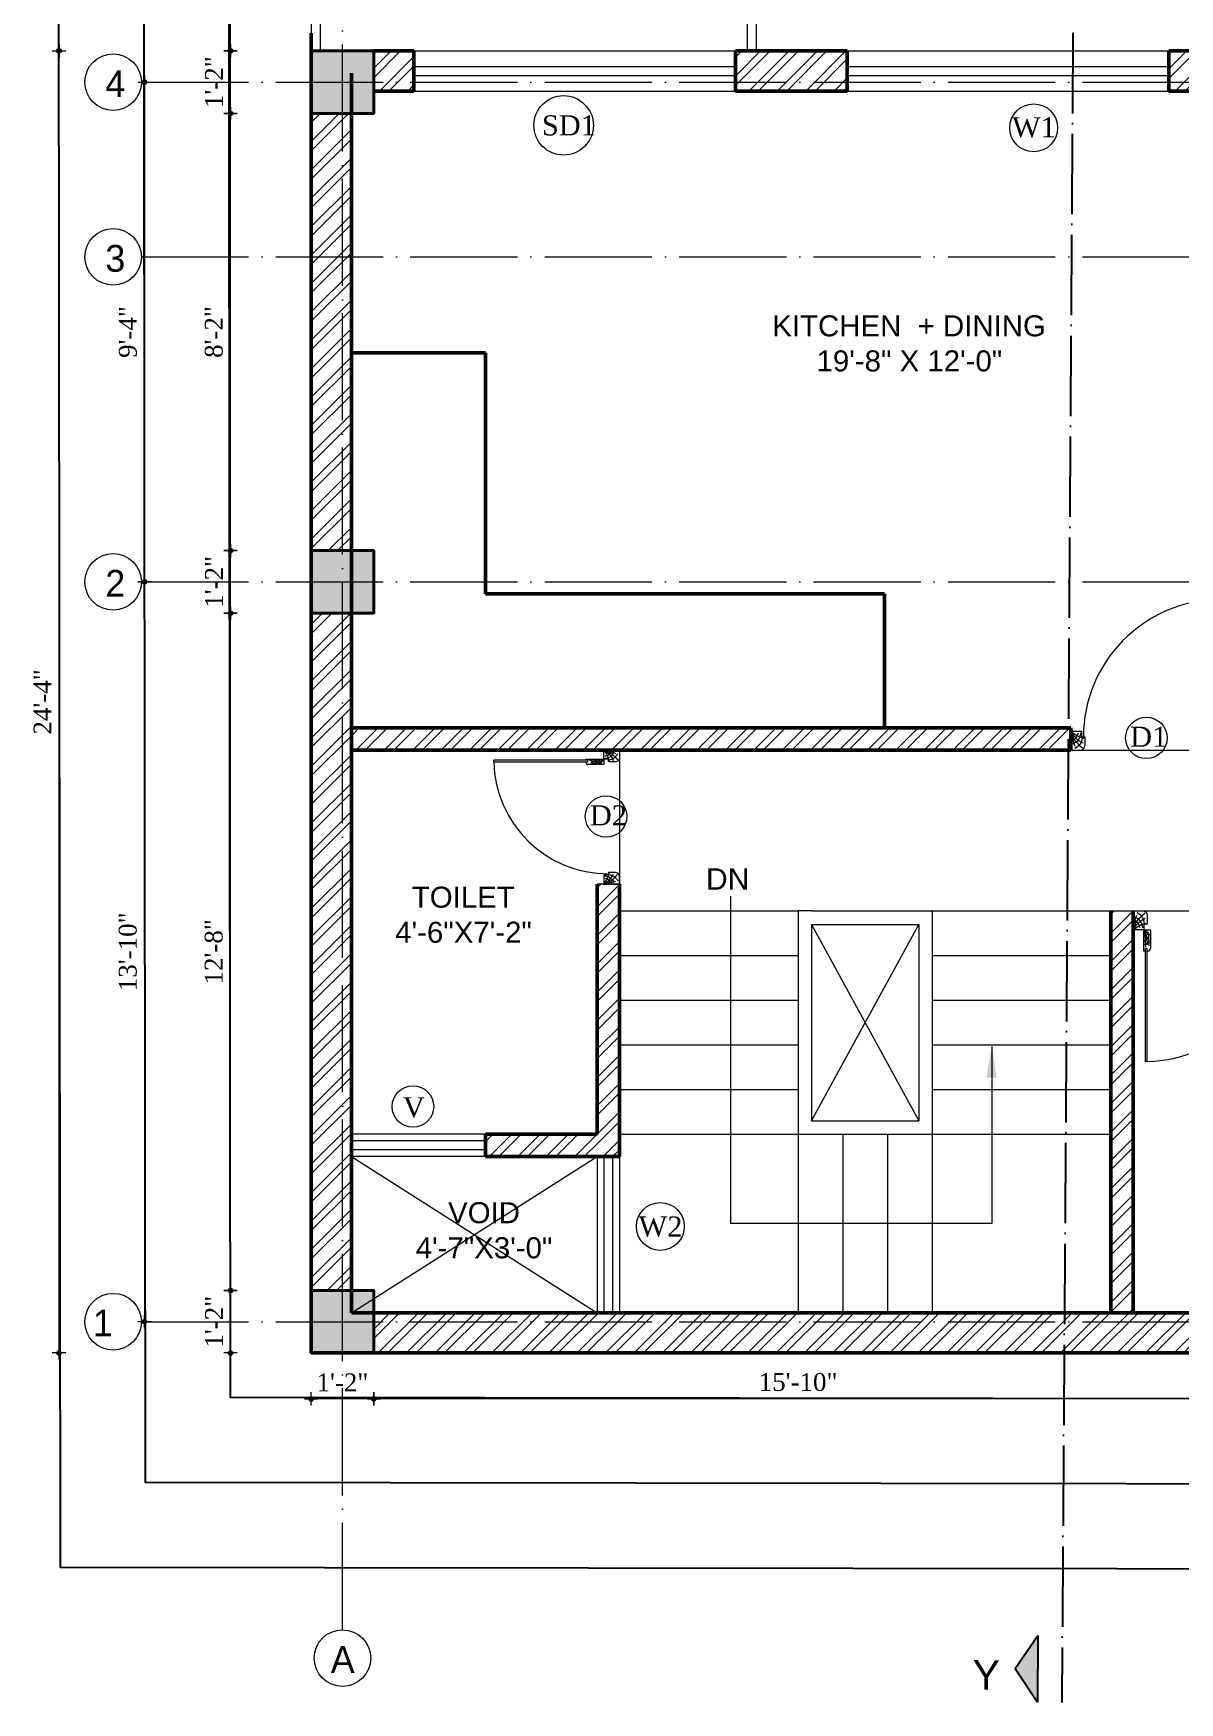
# Model space of a CAD drawing. Header units: inches. Extents: x 5914 to 162157, y -20538 to 282354.
# Drawn here: x 154607 to 154863.6, y -15216.4 to -14842.5 of the extents above; entities that cross this region are included whole.
import ezdxf

# ---------------------------------------------------------------- set-up
doc = ezdxf.new("R2010")
doc.units = ezdxf.units.IN
doc.header["$MEASUREMENT"] = 0
doc.header["$PDMODE"] = 99
doc.linetypes.add('ACAD_ISO04W100', pattern=[30, 24, -3, 0, -3])
for name, color, linetype, lineweight in [('.09', 24, 'Continuous', 9), ('.1', 168, 'Continuous', 13), ('CENTER  LINE RA', 10, 'ACAD_ISO04W100', 20), ('CONC. OUTLINE RA', 150, 'Continuous', 40), ('DOOR-WIN RA', 3, 'Continuous', 20), ('ELE2 RA', 130, 'Continuous', 20), ('elev 2', 20, 'Continuous', 25), ('Hatch', 254, 'Continuous', 9), ('HATCH RA', 8, 'Continuous', 5), ('STAIR PLAN AND ELEV RA', 124, 'Continuous', 20), ('Text', 7, 'Continuous', 18), ('TEXTLAYER', 7, 'Continuous', 18), ('WALL RA', 42, 'Continuous', 50)]:
    doc.layers.add(name, color=color, linetype=linetype, lineweight=lineweight)
for name, color, linetype in [('Column & Beam', 7, 'Continuous'), ('S-DIM', 7, 'Continuous'), ('WINDOW+dOOR', 5, 'Continuous')]:
    doc.layers.add(name, color=color, linetype=linetype)
doc.styles.add('arial', font='arial.ttf', dxfattribs={"height": 7})
doc.styles.add('DIM', font='dutch.ttf')
doc.styles.get("Standard").update_dxf_attribs({"font": 'arial.ttf'})
doc.styles.add('titles', font='GOTHICB.TTF')
doc.dimstyles.new('1-8', dxfattribs={"dimtxt": 7, "dimasz": 3, "dimexe": 3, "dimexo": 3, "dimgap": 3, "dimtad": 1, "dimdec": 0, "dimzin": 0, "dimdsep": 46, "dimlunit": 4, "dimtxsty": 'arial', "dimblk": 'ARCHTICK', "dimcen": 0.09, "dimdle": 3, "dimclrt": 6, "dimazin": 0, "dimtfac": 1, "dimtdec": 0, "dimtix": 1, "dimtofl": 0, "dimtmove": 2, "dimatfit": 3, "dimfxl": 5, "dimfxlon": 1, "dimtolj": 1, "dimtzin": 0, "dimlwe": 5, "dimarcsym": 1})
doc.dimstyles.new('Copy of DIM 8', dxfattribs={"dimtxt": 6.5, "dimasz": 1, "dimexe": 6, "dimexo": 18, "dimgap": 1.6875, "dimtad": 1, "dimdec": 0, "dimzin": 3, "dimdsep": 46, "dimlunit": 4, "dimtxsty": 'DIM', "dimblk": 'dot 2', "dimcen": 0.09375, "dimse1": 1, "dimse2": 1, "dimclrd": 1, "dimclre": 1, "dimclrt": 256, "dimadec": 0, "dimazin": 0, "dimtfac": 0.75, "dimtdec": 0, "dimtix": 1, "dimtmove": 1, "dimatfit": 3, "dimldrblk": 'DOT', "dimfxl": 1, "dimtolj": 1, "dimtzin": 0, "dimlwd": 9, "dimlwe": 9, "dimarcsym": 0})
pattern_1 = [(45, (0, -4), (-3.18198052, 3.18198052), []), (45, (2.1213, -4), (-3.18198052, 3.18198052), [])]

# ---------------------------------------------------------------- blocks, each defined once
blk = doc.blocks.new('30 inch door')
at = {"layer": '.09'}
blk.add_arc((10330.01, 24687.1), 25.67, 91.332, 180, dxfattribs=at)
at = {"layer": '.1'}
for p, q in [((10329.41, 24712.76), (10329.41, 24691.67)), ((10329.41, 24712.76), (10329.81, 24712.76)), ((10329.81, 24691.67), (10329.81, 24712.76)), ((10328.81, 24688.15), (10328.81, 24691.67)), ((10329.29, 24692.15), (10329.41, 24692.15)), ((10329.41, 24692.15), (10329.41, 24691.67)), ((10329.41, 24691.67), (10329.81, 24691.67)), ((10329.41, 24691.67), (10329.81, 24691.67)), ((10329.81, 24691.67), (10329.81, 24692.15)), ((10329.81, 24692.15), (10330.01, 24692.15)), ((10330.01, 24692.15), (10330.01, 24688.15)), ((10302.02, 24688.15), (10302.02, 24684.65)), ((10304.03, 24688.15), (10302.02, 24688.15)), ((10304.03, 24688.15), (10304.03, 24688.15)), ((10304.03, 24687.1), (10304.03, 24688.15)), ((10330.01, 24688.15), (10328.81, 24688.15)), ((10330.01, 24687.1), (10330.01, 24688.15)), ((10330.01, 24688.15), (10332.02, 24688.15)), ((10332.02, 24688.15), (10332.02, 24684.65)), ((10302.02, 24684.65), (10303.77, 24684.65)), ((10304.65, 24687.1), (10304.03, 24687.1)), ((10304.65, 24685.52), (10304.65, 24687.1)), ((10329.4, 24687.1), (10330.01, 24687.1)), ((10329.4, 24685.52), (10329.4, 24687.1)), ((10332.02, 24684.65), (10330.27, 24684.65))]:
    blk.add_line(p, q, dxfattribs=at)
for centre, major_axis, start_param, end_param in [((10329.29, 24691.67), (-0.339, 0.339), 5.497787, 7.068583), ((10303.77, 24685.52), (-0.619, -0.619), 0.785398, 2.356194)]:
    blk.add_ellipse(centre, major_axis=major_axis, ratio=1, start_param=start_param, end_param=end_param, dxfattribs=at)
at = {"layer": '.1', "extrusion": (0, 0, -1)}
blk.add_ellipse((10330.27, 24685.52), major_axis=(-0.619, 0.619), ratio=1, start_param=3.926991, end_param=5.497787, dxfattribs=at)
blk.add_line((10330.01, 24688.15), (10330.01, 24688.15))
at = {"layer": 'Hatch', "lineweight": 0}
for points, knots in [([(10329.9, 24690.9), (10329.69, 24690.85), (10329.25, 24690.74), (10329.1, 24690.31), (10329.02, 24690.08)], [0, 0, 0, 0, 15.424483, 31.99547, 31.99547, 31.99547, 31.99547]), ([(10330.01, 24688.15), (10329.7, 24688.44), (10329.1, 24689.01), (10329.14, 24689.82), (10329.09, 24691.13)], [0, 0, 0, 0, 30.296971, 58.529009, 58.529009, 58.529009, 58.529009]), ([(10330.01, 24688.15), (10329.86, 24688.5), (10329.47, 24689.39), (10329.44, 24690.38), (10329.42, 24690.98)], [0, 0, 0, 0, 28.413311, 72.750806, 72.750806, 72.750806, 72.750806]), ([(10330.01, 24688.15), (10329.93, 24688.7), (10329.77, 24689.76), (10329.75, 24690.84), (10329.74, 24691.37)], [0, 0, 0, 0, 41.50394, 80.765622, 80.765622, 80.765622, 80.765622]), ([(10302.02, 24688.15), (10302.05, 24687.95), (10302.17, 24687.01), (10302.48, 24686.12), (10302.72, 24685.42)], [0, 0, 0, 0, 17.459471, 80.67073, 80.67073, 80.67073, 80.67073]), ([(10302.02, 24688.15), (10302.41, 24687.86), (10303.15, 24687.31), (10304.04, 24687.05), (10304.45, 24686.93)], [0, 0, 0, 0, 41.503939, 78.170205, 78.170205, 78.170205, 78.170205]), ([(10302.02, 24688.15), (10302.45, 24687.5), (10303.05, 24686.59), (10304.02, 24686.14), (10304.29, 24686.01)], [0, 0, 0, 0, 64.705486, 90.408952, 90.408952, 90.408952, 90.408952]), ([(10302.02, 24688.15), (10302.13, 24687.79), (10302.35, 24687.1), (10302.97, 24686.1), (10304.18, 24685.07)], [0, 0, 0, 0, 30.296971, 58.529009, 58.529009, 58.529009, 58.529009]), ([(10303.35, 24687.82), (10303.2, 24687.43), (10302.98, 24686.82), (10302.44, 24686.51), (10302.25, 24686.4)], [0, 0, 0, 0, 34.642749, 52.790216, 52.790216, 52.790216, 52.790216]), ([(10303.86, 24687.89), (10303.73, 24687.32), (10303.52, 24686.4), (10302.7, 24686), (10302.39, 24685.85)], [0, 0, 0, 0, 47.051669, 75.417188, 75.417188, 75.417188, 75.417188]), ([(10330.01, 24688.15), (10329.8, 24688.26), (10329.35, 24688.51), (10329.11, 24688.97), (10328.99, 24689.22)], [0, 0, 0, 0, 17.459472, 37.737029, 37.737029, 37.737029, 37.737029]), ([(10329.92, 24690.24), (10329.72, 24690.12), (10329.23, 24689.84), (10329.13, 24689.27), (10329.07, 24688.95)], [0, 0, 0, 0, 17.254821, 40.319618, 40.319618, 40.319618, 40.319618]), ([(10329.9, 24689.44), (10329.59, 24689.24), (10329.23, 24689.01), (10329.2, 24688.63), (10329.2, 24688.58)], [0, 0, 0, 0, 24.633819, 28.489546, 28.489546, 28.489546, 28.489546]), ([(10332.02, 24688.15), (10331.63, 24687.86), (10330.89, 24687.31), (10330.01, 24687.05), (10329.59, 24686.93)], [0, 0, 0, 0, 41.503939, 78.170205, 78.170205, 78.170205, 78.170205]), ([(10332.02, 24688.15), (10331.59, 24687.5), (10330.99, 24686.59), (10330.03, 24686.14), (10329.75, 24686.01)], [0, 0, 0, 0, 64.705486, 90.408952, 90.408952, 90.408952, 90.408952]), ([(10332.02, 24688.15), (10331.91, 24687.79), (10331.69, 24687.1), (10331.07, 24686.1), (10329.87, 24685.07)], [0, 0, 0, 0, 30.296971, 58.529009, 58.529009, 58.529009, 58.529009]), ([(10330.18, 24687.89), (10330.31, 24687.32), (10330.52, 24686.4), (10331.35, 24686), (10331.66, 24685.85)], [0, 0, 0, 0, 47.051669, 75.417188, 75.417188, 75.417188, 75.417188]), ([(10330.7, 24687.82), (10330.84, 24687.43), (10331.06, 24686.82), (10331.61, 24686.51), (10331.8, 24686.4)], [0, 0, 0, 0, 34.642749, 52.790216, 52.790216, 52.790216, 52.790216]), ([(10332.02, 24688.15), (10332, 24687.95), (10331.87, 24687.01), (10331.56, 24686.12), (10331.32, 24685.42)], [0, 0, 0, 0, 17.459471, 80.67073, 80.67073, 80.67073, 80.67073]), ([(10304.15, 24687.01), (10304.07, 24686.57), (10303.9, 24685.69), (10303.13, 24685.22), (10302.75, 24684.98)], [0, 0, 0, 0, 36.886594, 73.591637, 73.591637, 73.591637, 73.591637]), ([(10329.89, 24687.01), (10329.98, 24686.57), (10330.14, 24685.69), (10330.91, 24685.22), (10331.29, 24684.98)], [0, 0, 0, 0, 36.886594, 73.591637, 73.591637, 73.591637, 73.591637])]:
    blk.add_open_spline(points, degree=3, knots=knots, dxfattribs=at)
blk = doc.blocks.new('COLUMN')
at = {"layer": 'CONC. OUTLINE RA', "transparency": 33554687}
h = blk.add_hatch(color=256, dxfattribs=at)
h.dxf.hatch_style = 1
h.paths.add_polyline_path([(148062.93, -13130.45), (148076.93, -13130.45), (148076.93, -13116.45), (148062.93, -13116.45)])
at = {"layer": 'CONC. OUTLINE RA'}
blk.add_lwpolyline([(148062.93, -13116.45), (148076.93, -13116.45), (148076.93, -13130.45), (148062.93, -13130.45)], close=True, dxfattribs=at)
blk = doc.blocks.new('dot1')
at = {"layer": 'Hatch'}
h = blk.add_hatch(color=256, dxfattribs=at)
edge = h.paths.add_edge_path()
edge.add_arc((0, 0), 1, 0, 360)
for p, q in [((3, 0), (-3, 0)), ((0, 3), (0, -3))]:
    blk.add_line(p, q, dxfattribs=at)
blk.add_circle((0, 0), 1, dxfattribs=at)
blk = doc.blocks.new('dot 2')
at = {"layer": 'Hatch', "xscale": 0.5, "yscale": 0.5, "zscale": 0.5}
blk.add_blockref('dot1', (0, 0), dxfattribs=at)
blk = doc.blocks.new('*D486')
at = {"layer": 'Defpoints', "color": 0, "transparency": 16777216}
for p in [(151355.75, -14665.94), (151151.74, -14734.94), (151355.75, -14738.94)]:
    blk.add_point(p, dxfattribs=at)
at = {"layer": 'S-DIM', "color": 1, "lineweight": 9, "transparency": 16777216}
blk.add_line((151152.74, -14665.94), (151354.75, -14665.94), dxfattribs=at)
at = {"layer": 'S-DIM', "color": 1, "lineweight": 9, "transparency": 16777216, "rotation": 180}
blk.add_blockref('dot 2', (151151.74, -14665.94), dxfattribs=at)
at = {"layer": 'S-DIM', "color": 1, "lineweight": 9, "transparency": 16777216}
blk.add_blockref('dot 2', (151355.75, -14665.94), dxfattribs=at)
at = {"layer": 'S-DIM', "transparency": 16777216, "insert": (151253.75, -14662.19), "char_height": 4, "attachment_point": 5, "style": 'DIM'}
blk.add_mtext('\\A1;17\'-0"', dxfattribs=at)
blk = doc.blocks.new('_Dot')
at = {"color": 0, "linetype": 'ByBlock', "lineweight": -2}
blk.add_line((-0.5, 0), (-1, 0), dxfattribs=at)
at = {"color": 0, "linetype": 'ByBlock', "const_width": 0.5}
blk.add_lwpolyline([(-0.25, 0, 1), (0.25, 0, 1)], format="xyb", close=True, dxfattribs=at)
blk = doc.blocks.new('*D495')
at = {"layer": 'Defpoints', "color": 0, "transparency": 16777216}
for p in [(151158.71, -15023.57), (151348.75, -15023.57), (151158.71, -15033.87)]:
    blk.add_point(p, dxfattribs=at)
at = {"layer": 'S-DIM', "color": 1, "lineweight": 9, "transparency": 16777216}
blk.add_line((151347.75, -15033.87), (151159.71, -15033.87), dxfattribs=at)
at = {"layer": 'S-DIM', "color": 1, "lineweight": 9, "transparency": 16777216, "rotation": 180}
blk.add_blockref('dot 2', (151158.71, -15033.87), dxfattribs=at)
at = {"layer": 'S-DIM', "color": 1, "lineweight": 9, "transparency": 16777216}
blk.add_blockref('dot 2', (151348.75, -15033.87), dxfattribs=at)
at = {"layer": 'S-DIM', "transparency": 16777216, "insert": (151253.73, -15030.1), "char_height": 4, "attachment_point": 5, "style": 'DIM'}
blk.add_mtext('\\A1;15\'-10"', dxfattribs=at)
blk = doc.blocks.new('*D496')
at = {"layer": 'Defpoints', "color": 0, "transparency": 16777216}
for p in [(151144.71, -15023.57), (151158.71, -15023.57), (151144.71, -15033.87)]:
    blk.add_point(p, dxfattribs=at)
at = {"layer": 'S-DIM', "color": 1, "lineweight": 9, "transparency": 16777216}
blk.add_line((151157.71, -15033.87), (151145.71, -15033.87), dxfattribs=at)
at = {"layer": 'S-DIM', "color": 1, "lineweight": 9, "transparency": 16777216, "rotation": 180}
blk.add_blockref('dot 2', (151144.71, -15033.87), dxfattribs=at)
at = {"layer": 'S-DIM', "color": 1, "lineweight": 9, "transparency": 16777216}
blk.add_blockref('dot 2', (151158.71, -15033.87), dxfattribs=at)
at = {"layer": 'S-DIM', "transparency": 16777216, "insert": (151151.71, -15030.16), "char_height": 4, "attachment_point": 5, "style": 'DIM'}
blk.add_mtext('\\A1;1\'-2"', dxfattribs=at)
blk = doc.blocks.new('*D497')
at = {"layer": 'Defpoints', "color": 0, "transparency": 16777216}
for p in [(151126.66, -15009.57), (151144.71, -15009.57), (151144.71, -15023.57)]:
    blk.add_point(p, dxfattribs=at)
at = {"layer": 'S-DIM', "color": 1, "lineweight": 9, "transparency": 16777216}
blk.add_line((151126.66, -15022.57), (151126.66, -15010.57), dxfattribs=at)
for p, rotation in [((151126.66, -15009.57), 90), ((151126.66, -15023.57), 270)]:
    blk.add_blockref('dot 2', p, dxfattribs=dict(at, rotation=rotation))
at = {"layer": 'S-DIM', "transparency": 16777216, "insert": (151122.95, -15016.57), "char_height": 4, "attachment_point": 5, "rotation": 90, "style": 'DIM'}
blk.add_mtext('\\A1;1\'-2"', dxfattribs=at)
blk = doc.blocks.new('*D498')
at = {"layer": 'Defpoints', "color": 0, "transparency": 16777216}
for p in [(151126.66, -14857.87), (151144.71, -14857.87), (151144.71, -15009.57)]:
    blk.add_point(p, dxfattribs=at)
at = {"layer": 'S-DIM', "color": 1, "lineweight": 9, "transparency": 16777216}
blk.add_line((151126.66, -15008.57), (151126.66, -14858.87), dxfattribs=at)
for p, rotation in [((151126.66, -14857.87), 90), ((151126.66, -15009.57), 270)]:
    blk.add_blockref('dot 2', p, dxfattribs=dict(at, rotation=rotation))
at = {"layer": 'S-DIM', "transparency": 16777216, "insert": (151122.91, -14933.72), "char_height": 4, "attachment_point": 5, "rotation": 90, "style": 'DIM'}
blk.add_mtext('\\A1;12\'-8"', dxfattribs=at)
blk = doc.blocks.new('*D499')
at = {"layer": 'Defpoints', "color": 0, "transparency": 16777216}
for p in [(151126.66, -14843.87), (151144.71, -14843.87), (151144.71, -14857.87)]:
    blk.add_point(p, dxfattribs=at)
at = {"layer": 'S-DIM', "color": 1, "lineweight": 9, "transparency": 16777216}
blk.add_line((151126.66, -14856.87), (151126.66, -14844.87), dxfattribs=at)
for p, rotation in [((151126.66, -14843.87), 90), ((151126.66, -14857.87), 270)]:
    blk.add_blockref('dot 2', p, dxfattribs=dict(at, rotation=rotation))
at = {"layer": 'S-DIM', "transparency": 16777216, "insert": (151122.95, -14850.87), "char_height": 4, "attachment_point": 5, "rotation": 90, "style": 'DIM'}
blk.add_mtext('\\A1;1\'-2"', dxfattribs=at)
blk = doc.blocks.new('*D500')
at = {"layer": 'Defpoints', "color": 0, "transparency": 16777216}
for p in [(151126.66, -14745.94), (151144.71, -14745.94), (151144.71, -14843.87)]:
    blk.add_point(p, dxfattribs=at)
at = {"layer": 'S-DIM', "color": 1, "lineweight": 9, "transparency": 16777216}
blk.add_line((151126.66, -14842.87), (151126.66, -14746.94), dxfattribs=at)
for p, rotation in [((151126.66, -14745.94), 90), ((151126.66, -14843.87), 270)]:
    blk.add_blockref('dot 2', p, dxfattribs=dict(at, rotation=rotation))
at = {"layer": 'S-DIM', "transparency": 16777216, "insert": (151122.93, -14794.9), "char_height": 4, "attachment_point": 5, "rotation": 90, "style": 'DIM'}
blk.add_mtext('\\A1;8\'-2"', dxfattribs=at)
blk = doc.blocks.new('*D501')
at = {"layer": 'Defpoints', "color": 0, "transparency": 16777216}
for p in [(151126.66, -14731.94), (151144.71, -14731.94), (151144.71, -14745.94)]:
    blk.add_point(p, dxfattribs=at)
at = {"layer": 'S-DIM', "color": 1, "lineweight": 9, "transparency": 16777216}
blk.add_line((151126.66, -14744.94), (151126.66, -14732.94), dxfattribs=at)
for p, rotation in [((151126.66, -14731.94), 90), ((151126.66, -14745.94), 270)]:
    blk.add_blockref('dot 2', p, dxfattribs=dict(at, rotation=rotation))
at = {"layer": 'S-DIM', "transparency": 16777216, "insert": (151122.95, -14738.94), "char_height": 4, "attachment_point": 5, "rotation": 90, "style": 'DIM'}
blk.add_mtext('\\A1;1\'-2"', dxfattribs=at)
blk = doc.blocks.new('*D417')
at = {"layer": 'Defpoints', "color": 0, "transparency": 16777216}
for p in [(151126.66, -14701.94), (151144.71, -14701.94), (151144.71, -14731.94)]:
    blk.add_point(p, dxfattribs=at)
at = {"layer": 'S-DIM', "color": 1, "lineweight": 9, "transparency": 16777216}
blk.add_line((151126.66, -14730.94), (151126.66, -14702.94), dxfattribs=at)
for p, rotation in [((151126.66, -14701.94), 90), ((151126.66, -14731.94), 270)]:
    blk.add_blockref('dot 2', p, dxfattribs=dict(at, rotation=rotation))
at = {"layer": 'S-DIM', "transparency": 16777216, "insert": (151122.93, -14716.94), "char_height": 4, "attachment_point": 5, "rotation": 90, "style": 'DIM'}
blk.add_mtext('\\A1;2\'-6"', dxfattribs=at)
blk = doc.blocks.new('griid')
at = {"layer": 'CENTER  LINE RA', "linetype": 'ACAD_ISO04W100'}
for p, q in [((149708.18, -15085.57), (149708.19, -14620.49)), ((149663.18, -14738.94), (150150.1, -14738.94)), ((149663.18, -14778.08), (150150.1, -14778.08)), ((149663.18, -14850.87), (150150.1, -14850.87)), ((149663.18, -15016.57), (150150.1, -15016.57))]:
    blk.add_line(p, q, dxfattribs=at)
at = {"layer": 'Text'}
for centre in [(149656.84, -14738.94), (149656.84, -14738.94), (149656.84, -14738.94), (149656.84, -14778.08), (149656.84, -14778.08), (149656.84, -14778.08), (149656.84, -14850.87), (149656.84, -14850.87), (149656.84, -14850.87), (149656.84, -15016.57), (149656.84, -15016.57), (149656.84, -15016.57), (149708.18, -15091.92), (149708.18, -15091.92), (149708.18, -15091.92)]:
    blk.add_circle(centre, 6.34, dxfattribs=at)
at = {"layer": 'Text', "char_height": 6, "width": 68.6783, "attachment_point": 3, "rotation": 0.0035, "style": 'titles'}
for s, insert in [('{\\fStylus BT|b0|i0|c0|p34;4}', (149659.56, -14736.26)), ('{\\fStylus BT|b0|i0|c0|p34;3}', (149659.56, -14775.4)), ('{\\fStylus BT|b0|i0|c0|p34;2}', (149659.56, -14848.19)), ('{\\fStylus BT|b0|i0|c0|p34;1}', (149656.79, -15013.86)), ('{\\fStylus BT|b0|i0|c0|p34;A}', (149710.91, -15089.24))]:
    blk.add_mtext(s, dxfattribs=dict(at, insert=insert))
blk = doc.blocks.new('_ArchTick')
at = {"color": 0, "linetype": 'ByBlock', "const_width": 0.15}
blk.add_lwpolyline([(-0.5, -0.5), (0.5, 0.5)], dxfattribs=at)
blk = doc.blocks.new('*D502')
at = {"layer": 'Defpoints', "color": 0, "transparency": 16777216}
for p in [(151151.71, -14738.94), (151107.4, -14850.87), (151151.71, -14850.87)]:
    blk.add_point(p, dxfattribs=at)
at = {"layer": 'S-DIM', "color": 1, "lineweight": 9, "transparency": 16777216}
blk.add_line((151107.4, -14739.94), (151107.4, -14849.87), dxfattribs=at)
for p, rotation in [((151107.4, -14738.94), 90), ((151107.4, -14850.87), 270)]:
    blk.add_blockref('dot 2', p, dxfattribs=dict(at, rotation=rotation))
at = {"layer": 'S-DIM', "transparency": 16777216, "insert": (151103.68, -14794.9), "char_height": 4, "attachment_point": 5, "rotation": 90, "style": 'DIM'}
blk.add_mtext('\\A1;9\'-4"', dxfattribs=at)
blk = doc.blocks.new('*D503')
at = {"layer": 'Defpoints', "color": 0, "transparency": 16777216}
for p in [(151151.71, -14850.87), (151107.4, -15016.57), (151151.71, -15016.57)]:
    blk.add_point(p, dxfattribs=at)
at = {"layer": 'S-DIM', "color": 1, "lineweight": 9, "transparency": 16777216}
blk.add_line((151107.4, -14851.87), (151107.4, -15015.57), dxfattribs=at)
for p, rotation in [((151107.4, -14850.87), 90), ((151107.4, -15016.57), 270)]:
    blk.add_blockref('dot 2', p, dxfattribs=dict(at, rotation=rotation))
at = {"layer": 'S-DIM', "transparency": 16777216, "insert": (151103.66, -14933.72), "char_height": 4, "attachment_point": 5, "rotation": 90, "style": 'DIM'}
blk.add_mtext('\\A1;13\'-10"', dxfattribs=at)
blk = doc.blocks.new('*D504')
at = {"layer": 'Defpoints', "color": 0, "transparency": 16777216}
for p in [(151088.25, -14731.94), (151144.71, -14731.94), (151144.71, -15023.57)]:
    blk.add_point(p, dxfattribs=at)
at = {"layer": 'S-DIM', "color": 1, "lineweight": 9, "transparency": 16777216}
blk.add_line((151088.25, -15022.57), (151088.25, -14732.94), dxfattribs=at)
for p, rotation in [((151088.25, -14731.94), 90), ((151088.25, -15023.57), 270)]:
    blk.add_blockref('dot 2', p, dxfattribs=dict(at, rotation=rotation))
at = {"layer": 'S-DIM', "transparency": 16777216, "insert": (151084.56, -14877.75), "char_height": 4, "attachment_point": 5, "rotation": 90, "style": 'DIM'}
blk.add_mtext('\\A1;24\'-4"', dxfattribs=at)
blk = doc.blocks.new('BIUD')
at = {"layer": 'Column & Beam'}
h = blk.add_hatch(color=256, dxfattribs=at)
h.dxf.hatch_style = 1
h.paths.add_polyline_path([(154222.46, -14605.46), (154222.56, -14590.52), (154217.46, -14597.95)])
at = {"layer": 'elev 2', "linetype": 'ACAD_ISO04W100', "ltscale": 0.75}
blk.add_line((154231.03, -14141.23), (154227.94, -14605.58), dxfattribs=at)
at = {"layer": 'elev 2'}
for p, q in [((154217.46, -14597.95), (154222.56, -14590.52)), ((154222.56, -14590.52), (154222.46, -14605.46)), ((154217.46, -14597.95), (154222.46, -14605.46))]:
    blk.add_line(p, q, dxfattribs=at)
at = {"layer": 'Text', "insert": (154207.97, -14596.06), "char_height": 6.57, "attachment_point": 1, "rotation": 359.6191}
blk.add_mtext_dynamic_manual_height_columns('Y', width=6.5733, gutter_width=32.87, heights=[0], dxfattribs=at)
blk = doc.blocks.new('A$C0BBD0BBA')
at = {"color": 7, "lineweight": 5}
blk.add_lwpolyline([(0, 0), (73.27, 0)], dxfattribs=at)
at = {"color": 8, "lineweight": 5}
blk.add_leader([(39.65, 58.42), (0, 58.42), (0, 0)], dimstyle='1-8', override={"dimasz": 7, "dimgap": 2, "dimtad": 0, "dimfxl": 12}, dxfattribs=at)
blk = doc.blocks.new('JD')
at = {"layer": 'HATCH RA'}
h = blk.add_hatch(dxfattribs=at)
h.set_pattern_fill('ANSI32', color=256, scale=12)
h.set_pattern_definition(pattern_1)
h.paths.add_polyline_path([(151167.71, -14731.94), (151158.71, -14731.94), (151158.71, -14740.94), (151167.71, -14740.94)])
h = blk.add_hatch(dxfattribs=at)
h.set_pattern_fill('ANSI32', color=256, scale=12)
h.set_pattern_definition(pattern_1)
h.paths.add_polyline_path([(151239.71, -14731.94), (151239.71, -14740.94), (151264.75, -14740.94), (151264.75, -14731.94)])
h = blk.add_hatch(dxfattribs=at)
h.set_pattern_fill('ANSI32', color=256, scale=12)
h.set_pattern_definition(pattern_1)
h.paths.add_polyline_path([(151348.75, -14740.94), (151348.75, -14731.94), (151336.75, -14731.94), (151336.75, -14740.94)])
h = blk.add_hatch(dxfattribs=at)
h.set_pattern_fill('ANSI32', color=256, scale=12)
h.paths.add_polyline_path([(151153.71, -14745.94), (151144.71, -14745.94), (151144.71, -14843.87), (151153.71, -14843.87)])
h = blk.add_hatch(dxfattribs=at)
h.set_pattern_fill('ANSI32', color=256, scale=12)
h.paths.add_polyline_path([(151153.71, -14857.87), (151144.71, -14857.87), (151144.71, -15009.57), (151153.71, -15009.57)])
h = blk.add_hatch(dxfattribs=at)
h.set_pattern_fill('ANSI32', color=256, scale=12)
h.paths.add_polyline_path([(151314.81, -14888.57), (151314.81, -14883.57), (151153.71, -14883.57), (151153.71, -14888.57), (151213.71, -14888.57)])
h = blk.add_hatch(dxfattribs=at)
h.set_pattern_fill('ANSI32', color=256, scale=12)
h.paths.add_polyline_path([(151213.71, -14918.57), (151208.71, -14918.57), (151208.71, -14979.57), (151213.71, -14979.57)])
h = blk.add_hatch(dxfattribs=at)
h.set_pattern_fill('ANSI32', color=256, scale=12)
h.paths.add_polyline_path([(151328.75, -14924.57), (151323.75, -14924.57), (151323.75, -15014.57), (151328.75, -15014.57)])
h = blk.add_hatch(dxfattribs=at)
h.set_pattern_fill('ANSI32', color=256, scale=12)
h.paths.add_polyline_path([(151183.71, -14974.57), (151183.71, -14979.57), (151208.71, -14979.57), (151208.71, -14974.57)])
h = blk.add_hatch(dxfattribs=at)
h.set_pattern_fill('ANSI32', color=256, scale=12)
h.paths.add_polyline_path([(151348.75, -15023.57), (151348.75, -15014.57), (151158.71, -15014.57), (151158.71, -15023.57)])
for p, q in [((151213.71, -14918.57), (151208.71, -14918.57)), ((151323.75, -14924.57), (151328.75, -14924.57))]:
    blk.add_line(p, q)
at = {"layer": 'Defpoints'}
for points in [[(151088.16, -14646.88), (151463.43, -14646.88), (151619.14, -14646.88), (151620.68, -15072.33), (151088.62, -15071.6)], [(151107.23, -14665.94), (151463.43, -14665.94), (151600.16, -14665.94), (151601.55, -15053.25), (151107.65, -15052.58)], [(151126.31, -14684.99), (151463.43, -14684.99), (151581.17, -14684.99), (151582.43, -15034.17), (151126.68, -15033.55)]]:
    blk.add_lwpolyline(points, close=True, dxfattribs=at)
at = {"layer": 'DOOR-WIN RA'}
for p, q in [((151167.71, -14731.94), (151239.71, -14731.94)), ((151264.75, -14731.94), (151336.75, -14731.94)), ((151167.71, -14735.44), (151239.71, -14735.44)), ((151167.71, -14737.44), (151239.71, -14737.44)), ((151264.75, -14735.44), (151336.75, -14735.44)), ((151264.75, -14737.44), (151336.75, -14737.44)), ((151167.71, -14740.94), (151239.71, -14740.94)), ((151264.75, -14740.94), (151336.75, -14740.94)), ((151183.71, -14974.57), (151153.71, -14974.57)), ((151183.71, -14976.07), (151153.71, -14976.07)), ((151183.71, -14978.07), (151153.71, -14978.07)), ((151183.71, -14979.57), (151153.71, -14979.57)), ((151208.71, -14979.57), (151208.71, -15014.57)), ((151210.21, -14979.57), (151210.21, -15014.57)), ((151212.21, -14979.57), (151212.21, -15014.57)), ((151213.71, -14979.57), (151213.71, -15014.57))]:
    blk.add_line(p, q, dxfattribs=at)
at = {"layer": 'ELE2 RA'}
for p, q in [((151144.71, -14701.94), (151144.71, -14731.94)), ((151146.71, -14703.94), (151146.71, -14731.94)), ((151242.35, -14703.94), (151242.35, -14731.94)), ((151244.35, -14701.94), (151244.35, -14731.94))]:
    blk.add_line(p, q, dxfattribs=at)
at = {"layer": 'HATCH RA'}
for p, q in [((151213.71, -14888.57), (151213.71, -14918.57)), ((151314.81, -14888.57), (151350.81, -14888.57)), ((151328.75, -14924.57), (151364.65, -14924.57)), ((151256.71, -14971.57), (151280.75, -14927.57)), ((151256.71, -14927.57), (151280.75, -14971.57)), ((151153.71, -15014.57), (151208.71, -14979.57)), ((151153.71, -14979.57), (151208.71, -15014.57))]:
    blk.add_line(p, q, dxfattribs=at)
at = {"layer": 'STAIR PLAN AND ELEV RA'}
for p, q in [((151213.71, -14924.57), (151253.71, -14924.57)), ((151253.71, -14924.57), (151253.71, -15014.57)), ((151256.71, -14924.57), (151253.71, -14924.57)), ((151256.71, -14924.57), (151280.75, -14924.57)), ((151280.75, -14924.57), (151283.75, -14924.57)), ((151283.75, -14924.57), (151283.75, -15014.57)), ((151283.75, -14924.57), (151323.75, -14924.57)), ((151256.71, -14927.57), (151256.71, -14971.57)), ((151256.71, -14927.57), (151280.75, -14927.57)), ((151280.75, -14927.57), (151280.75, -14971.57)), ((151213.71, -14934.57), (151253.71, -14934.57)), ((151283.75, -14934.57), (151323.75, -14934.57)), ((151213.71, -14944.57), (151253.71, -14944.57)), ((151283.75, -14944.57), (151323.75, -14944.57)), ((151213.71, -14954.57), (151253.71, -14954.57)), ((151283.75, -14954.57), (151323.75, -14954.57)), ((151213.71, -14964.57), (151253.71, -14964.57)), ((151283.75, -14964.57), (151323.75, -14964.57)), ((151256.71, -14971.57), (151280.75, -14971.57)), ((151213.71, -14974.57), (151283.75, -14974.57)), ((151263.71, -14974.57), (151263.71, -15014.57)), ((151273.71, -14974.57), (151273.71, -15014.57)), ((151283.75, -14974.57), (151323.75, -14974.57))]:
    blk.add_line(p, q, dxfattribs=at)
at = {"layer": 'TEXTLAYER'}
for centre, radius in [((151201.23, -14748.62), 6.66), ((151306.48, -14749.17), 5.36), ((151331.71, -14885.81), 4.65), ((151210.74, -14903.41), 4.65), ((151167.5, -14968.37), 4.65), ((151222.88, -14995.24), 5.36)]:
    blk.add_circle(centre, radius, dxfattribs=at)
at = {"layer": 'WALL RA'}
for p, q in [((151144.71, -14727.94), (151144.71, -15023.57)), ((151167.71, -14731.94), (151158.71, -14731.94)), ((151167.71, -14740.97), (151167.71, -14731.94)), ((151264.75, -14731.94), (151239.71, -14731.94)), ((151239.71, -14740.97), (151239.71, -14731.94)), ((151264.75, -14731.94), (151264.75, -14740.94)), ((151348.75, -14731.94), (151336.75, -14731.94)), ((151336.75, -14731.94), (151336.75, -14740.94)), ((151153.71, -14736.94), (151153.71, -15014.57)), ((151167.71, -14740.94), (151158.71, -14740.94)), ((151264.75, -14740.94), (151239.71, -14740.94)), ((151357.75, -14740.94), (151336.75, -14740.94)), ((151183.71, -14799.57), (151153.71, -14799.57)), ((151183.71, -14799.57), (151183.71, -14853.57)), ((151273.09, -14853.57), (151183.71, -14853.57)), ((151273.09, -14883.57), (151273.09, -14853.57)), ((151314.81, -14883.57), (151153.71, -14883.57)), ((151314.81, -14888.57), (151314.81, -14883.57)), ((151213.71, -14888.57), (151153.71, -14888.57)), ((151314.81, -14888.57), (151213.71, -14888.57)), ((151208.71, -14918.57), (151208.71, -14974.57)), ((151213.71, -14918.57), (151213.71, -14979.57)), ((151323.75, -15014.57), (151323.75, -14924.57)), ((151328.75, -15014.57), (151328.75, -14924.57)), ((151208.71, -14974.57), (151183.71, -14974.57)), ((151183.71, -14974.57), (151183.71, -14979.57)), ((151213.71, -14979.57), (151183.71, -14979.57)), ((151153.71, -15014.57), (151535.63, -15014.57)), ((151144.71, -15023.57), (151535.63, -15023.57))]:
    blk.add_line(p, q, dxfattribs=at)
blk.add_blockref('griid', (1443.53, 0))
at = {"color": 1, "xscale": -1, "rotation": 270}
blk.add_blockref('A$C0BBD0BBA', (151238.65, -14994.55), dxfattribs=at)
at = {"layer": 'CONC. OUTLINE RA'}
for p in [(3081.78, -1615.49), (3081.78, -1727.42), (3081.78, -1893.12)]:
    blk.add_blockref('COLUMN', p, dxfattribs=at)
at = {"layer": 'WINDOW+dOOR', "extrusion": (0, 0, -1), "xscale": -1.200000004184403, "yscale": 1.200000004188042, "zscale": -1.200000004184403}
for p, rotation in [((-138952.36, -44510.14), 5.857498470263067e-05), ((-163727.5, 14696.87), 180.0006294640735)]:
    blk.add_blockref('30 inch door', p, dxfattribs=dict(at, rotation=rotation))
at = {"layer": 'WINDOW+dOOR', "extrusion": (0, 0, -1), "xscale": -1, "zscale": -1.00000000348675, "rotation": 270}
blk.add_blockref('30 inch door', (-175898.36, -25220.59), dxfattribs=at)
at = {"char_height": 4.7109, "attachment_point": 1}
for s, width, insert in [('\\pi6.76936;KITCHEN  + DINING\\P\\pi16.67159;19\'-8" X 12\'-0"', 73.8936, (151241.19, -14791.16)), ('\\pi11.25718;TOILET\\P\\pi7.52959;4\'-6"X7\'-2"', 45.2655, (151155.99, -14919.13)), ('\\pi36.88479;VOID\\P\\pi29.63687;4\'-7"X3\'-0"', 89.4801, (151138.48, -14989.8))]:
    blk.add_mtext_dynamic_manual_height_columns(s, width=width, gutter_width=23.55, heights=[0], dxfattribs=dict(at, insert=insert))
at = {"insert": (151242.8, -14919.81), "char_height": 4.8, "width": 9.3132, "attachment_point": 9, "style": 'arial'}
blk.add_mtext('DN', dxfattribs=at)
at = {"layer": 'TEXTLAYER', "char_height": 4.5, "attachment_point": 1}
for s, insert, width in [('{\\fTimes New Roman|b0|i0|c0|p18;SD1}', (151196.37, -14746.37), 6.709), ('{\\fTimes New Roman|b0|i0|c0|p18;W1}', (151301.62, -14746.79), 23.0777), ('{\\fTimes New Roman|b0|i0|c0|p18;D1}', (151328.08, -14883.3), 245.2674), ('{\\fTimes New Roman|b0|i0|c0|p18;D2}', (151207.11, -14900.91), 245.2674), ('{\\fTimes New Roman|b0|i0|c0|p18;V}', (151165.24, -14966.29), 245.2674), ('{\\fTimes New Roman|b0|i0|c0|p18;W2}', (151218.02, -14992.99), 245.2674)]:
    blk.add_mtext(s, dxfattribs=dict(at, insert=insert, width=width))
at = {"layer": 'S-DIM'}
for base, p1, p2, picture, middle in [((151355.75, -14665.94), (151151.74, -14734.94), (151355.75, -14738.94), '*D486', (151253.75, -14662.19)), ((151144.71, -15033.87), (151158.71, -15023.57), (151144.71, -15023.57), '*D496', (151151.71, -15030.16)), ((151158.71, -15033.87), (151348.75, -15023.57), (151158.71, -15023.57), '*D495', (151253.73, -15030.1))]:
    dim = blk.add_linear_dim(base=base, p1=p1, p2=p2, dimstyle='Copy of DIM 8', dxfattribs=at)
    dim.commit()
    dim.dimension.update_dxf_attribs({"geometry": picture, "text_midpoint": middle})
for base, p1, p2, picture, middle in [((151126.66, -14701.94), (151144.71, -14731.94), (151144.71, -14701.94), '*D417', (151122.93, -14716.94)), ((151088.25, -14731.94), (151144.71, -15023.57), (151144.71, -14731.94), '*D504', (151084.56, -14877.75)), ((151126.66, -14731.94), (151144.71, -14745.94), (151144.71, -14731.94), '*D501', (151122.95, -14738.94)), ((151107.4, -14850.87), (151151.71, -14738.94), (151151.71, -14850.87), '*D502', (151103.68, -14794.9)), ((151126.66, -14745.94), (151144.71, -14843.87), (151144.71, -14745.94), '*D500', (151122.93, -14794.9)), ((151126.66, -14843.87), (151144.71, -14857.87), (151144.71, -14843.87), '*D499', (151122.95, -14850.87)), ((151107.4, -15016.57), (151151.71, -14850.87), (151151.71, -15016.57), '*D503', (151103.66, -14933.72)), ((151126.66, -14857.87), (151144.71, -15009.57), (151144.71, -14857.87), '*D498', (151122.91, -14933.72)), ((151126.66, -15009.57), (151144.71, -15023.57), (151144.71, -15009.57), '*D497', (151122.95, -15016.57))]:
    dim = blk.add_linear_dim(base=base, p1=p1, p2=p2, angle=90, dimstyle='Copy of DIM 8', dxfattribs=at)
    dim.commit()
    dim.dimension.update_dxf_attribs({"geometry": picture, "text_midpoint": middle})

msp = doc.modelspace()

# ---------------------------------------------------------------- block references
at = {"layer": 'HATCH RA'}
for name, p in [('JD', (3524.5, -114.51)), ('BIUD', (609.35, -610.81))]:
    msp.add_blockref(name, p, dxfattribs=at)

doc.saveas('drawing.dxf')
